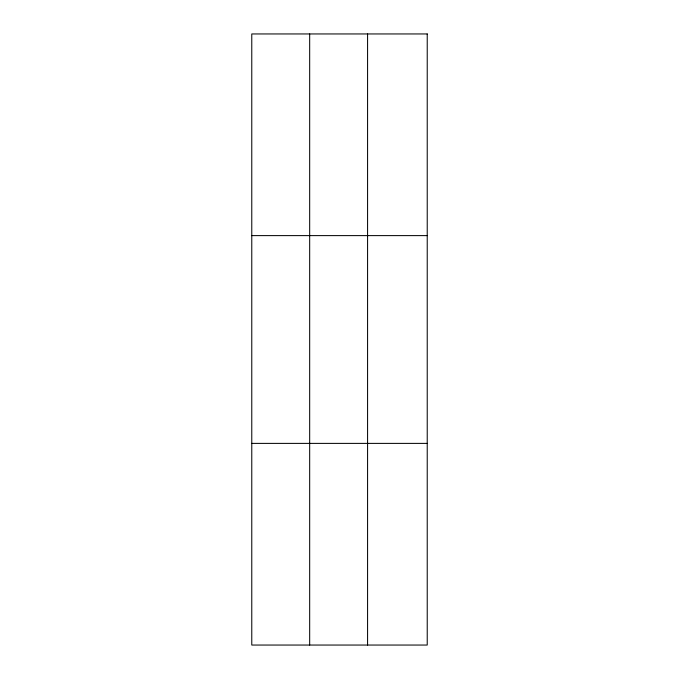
<?xml version="1.0" encoding="UTF-8"?>
<svg xmlns="http://www.w3.org/2000/svg" width="679" height="679" viewBox="0 0 679 679"><rect width="100%" height="100%" fill="white"/><g stroke="black" fill="none" stroke-linecap="round" stroke-linejoin="round"><path stroke-width="1.02" d="M309.675 33.95L309.675 645.05M367.577 33.95L367.577 645.05M251.773 235.613L427.227 235.613M251.773 443.387L427.227 443.387M427.227 33.95L427.227 645.05L251.773 645.05L251.773 33.95L427.227 33.95"/></g></svg>
